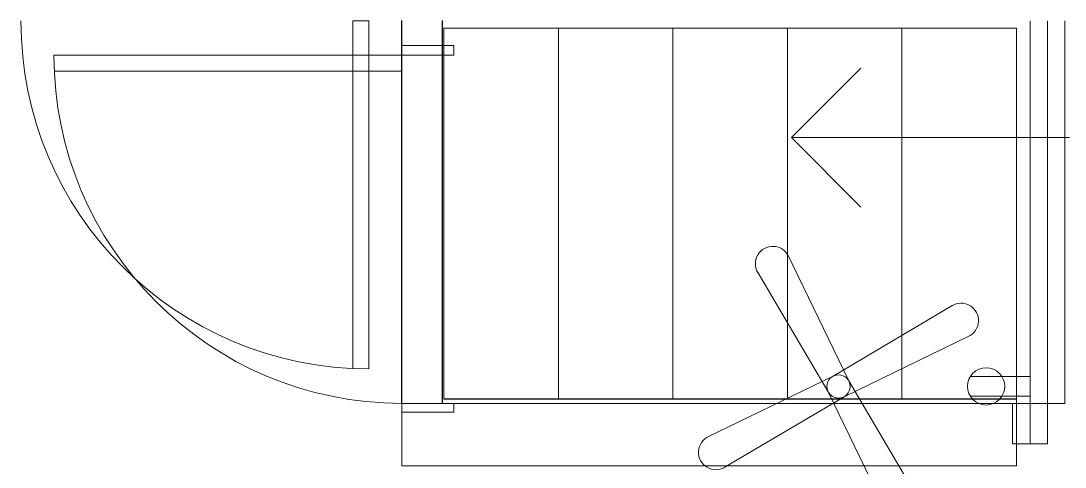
# Model space of a CAD drawing. Header units: inches. Extents: x -465 to -3, y 586 to 1088.
# Drawn here: x -264.6 to -174.5, y 772.8 to 811.3 of the extents above; entities that cross this region are included whole.
import ezdxf

# ---------------------------------------------------------------- set-up
doc = ezdxf.new("R2010")
doc.units = ezdxf.units.IN
doc.header["$MEASUREMENT"] = 0
doc.layers.get('0').update_dxf_attribs({"color": 1, "lineweight": 9})
doc.layers.add('A-101-Floorplan-1st-floor', color=7, linetype='Continuous', lineweight=9)
doc.layers.add('north-staircase', color=7, linetype='Continuous', lineweight=9)

# ---------------------------------------------------------------- blocks, each defined once
blk = doc.blocks.new('lower-landing-to-garage-door')
at = {"layer": 'A-101-Floorplan-1st-floor'}
for p, q in [((30, 0), (28.62, 0)), ((30, 0), (30, -30)), ((28.62, 0), (28.62, -29.968))]:
    blk.add_line(p, q, dxfattribs=at)
blk.add_arc((30, 0), 30, 180, 270, dxfattribs=at)
blk = doc.blocks.new('spandrel-door')
at = {"layer": 'A-101-Floorplan-1st-floor'}
for p, q in [((0, 0), (-30, 0)), ((0, -1.38), (0, 0)), ((0, -1.38), (-29.968, -1.38))]:
    blk.add_line(p, q, dxfattribs=at)
blk.add_arc((0, 0), 30, 180, 270, dxfattribs=at)
blk = doc.blocks.new('L1-arrow')
at = {"lineweight": 5}
for p, q in [((188.322, -365.981), (182.322, -359.981)), ((182.322, -365.981), (164.322, -365.981)), ((182.322, -365.981), (188.322, -365.981)), ((188.322, -365.981), (182.322, -371.981))]:
    blk.add_line(p, q, dxfattribs=at)
blk = doc.blocks.new('ceiling-fan')
at = {"lineweight": 5}
for p, q in [((-1, 0), (-1.5, 12)), ((1, 0), (1.5, 12)), ((0, 1), (-12, 1.5)), ((0, 1), (12, 1.5)), ((-1, 0), (-1.5, -12)), ((1, 0), (1.5, -12)), ((0, -1), (-12, -1.5)), ((0, -1), (12, -1.5))]:
    blk.add_line(p, q, dxfattribs=at)
blk.add_circle((0, 0), 1, dxfattribs=at)
for centre, start, end in [((0, 12), 355.22811, 184.77189), ((-12, 0), 85.22811, 274.77189), ((12, 0), 265.22811, 94.77189), ((0, -12), 175.22811, 4.77189)]:
    blk.add_arc(centre, 1.5, start, end, dxfattribs=at)
blk = doc.blocks.new('wall-duplex-horizontal')
at = {"layer": 'A-101-Floorplan-1st-floor', "lineweight": 5}
for p, q in [((3.795, 0.85), (-1.364, 0.85)), ((3.795, -0.85), (-1.364, -0.85))]:
    blk.add_line(p, q, dxfattribs=at)
at = {"layer": 'A-101-Floorplan-1st-floor'}
blk.add_circle((0, 0), 1.607, dxfattribs=at)

msp = doc.modelspace()

# ---------------------------------------------------------------- linework, layer by layer
at = {"layer": 'A-101-Floorplan-1st-floor', "lineweight": -3}
for p, q in [((-231.7138, 778.31467), (-231.7138, 811.31467)), ((-228.2138, 778.31467), (-228.2138, 811.31467))]:
    msp.add_line(p, q, dxfattribs=at)
at = {"layer": 'A-101-Floorplan-1st-floor', "lineweight": 5}
for p, q in [((-177.5213, 811.27059), (-177.5213, 780.39559)), ((-177.5213, 810.65604), (-177.5213, 774.81467)), ((-176.0213, 811.27059), (-176.0213, 774.81467)), ((-174.5213, 811.27059), (-174.5213, 778.31467)), ((-227.2138, 809.16467), (-231.7138, 809.16467)), ((-231.7138, 809.16467), (-231.7138, 808.31467)), ((-227.2138, 808.31467), (-227.2138, 809.16467)), ((-231.7138, 808.31467), (-227.2138, 808.31467)), ((-231.7138, 778.31467), (-231.7138, 772.93967)), ((-231.7138, 778.31467), (-174.5213, 778.31467)), ((-231.7138, 778.31467), (-227.2138, 778.31467)), ((-231.7138, 777.56467), (-231.7138, 778.31467)), ((-227.2138, 778.31467), (-227.2138, 777.56467)), ((-179.0213, 778.31467), (-179.0213, 774.81467)), ((-178.70412, 778.70867), (-178.70412, 772.93967)), ((-227.2138, 777.56467), (-231.7138, 777.56467)), ((-179.0213, 774.81467), (-176.0213, 774.81467)), ((-231.7138, 772.93967), (-178.70412, 772.93967))]:
    msp.add_line(p, q, dxfattribs=at)
at = {"layer": 'north-staircase', "lineweight": 5}
for p, q in [((-178.70412, 810.64617), (-228.07912, 810.64617)), ((-228.07912, 778.70867), (-228.07912, 810.64617)), ((-218.20412, 778.70867), (-218.20412, 810.64617)), ((-208.32912, 778.70867), (-208.32912, 810.64617)), ((-198.45412, 778.70867), (-198.45412, 810.64617)), ((-188.57912, 778.70867), (-188.57912, 810.64617)), ((-178.70412, 778.70867), (-178.70412, 810.64617))]:
    msp.add_line(p, q, dxfattribs=at)
at = {"layer": 'north-staircase', "lineweight": -3}
msp.add_line((-228.07912, 778.70867), (-178.70412, 778.70867), dxfattribs=at)

# ---------------------------------------------------------------- block references
at = {"lineweight": 5, "xscale": -1, "rotation": 180}
msp.add_blockref('wall-duplex-horizontal', (-181.30963, 779.78104), dxfattribs=at)
at = {"layer": 'A-101-Floorplan-1st-floor', "lineweight": -3}
for name, p in [('lower-landing-to-garage-door', (-264.56809, 811.28104)), ('spandrel-door', (-231.7138, 808.31467))]:
    msp.add_blockref(name, p, dxfattribs=at)
at = {"layer": 'A-101-Floorplan-1st-floor', "lineweight": 5}
for name, p, rotation in [('L1-arrow', (-9.78511, 435.23232), 180), ('ceiling-fan', (-194.04176, 779.77411), 28.21524976459073)]:
    msp.add_blockref(name, p, dxfattribs=dict(at, rotation=rotation))

doc.saveas('drawing.dxf')
